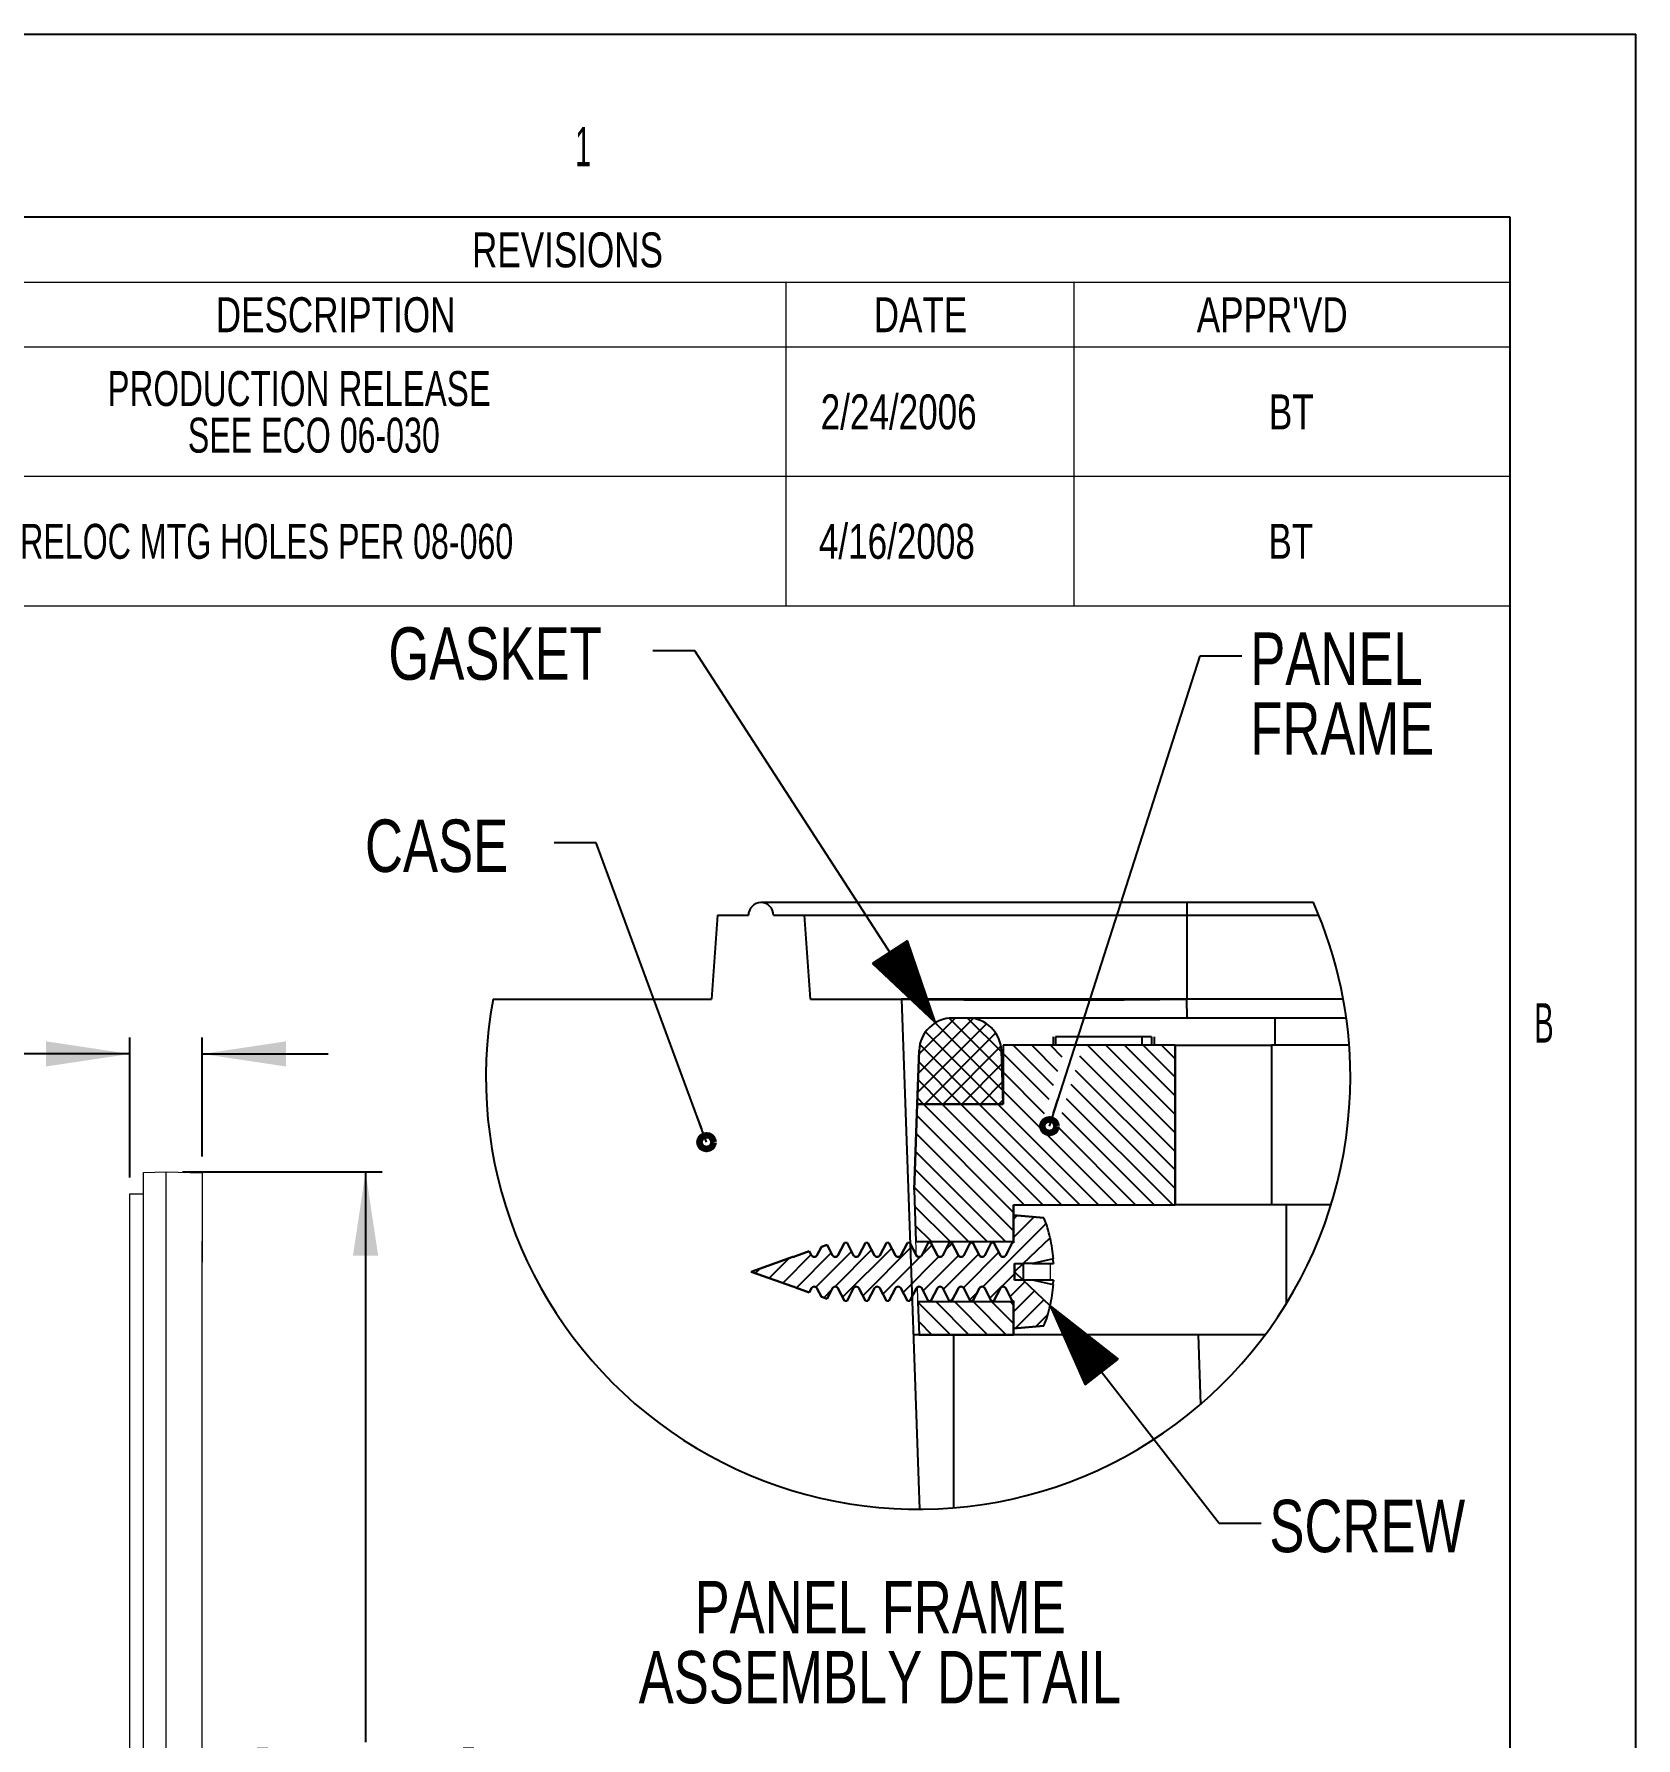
# Model space of a CAD drawing. Header units: inches. Extents: x 0 to 11, y 0 to 8.5.
# Drawn here: x 7.182 to 11, y 4.438 to 8.5 of the extents above; entities that cross this region are included whole.
import ezdxf

# ---------------------------------------------------------------- set-up
doc = ezdxf.new("R2010")
doc.units = ezdxf.units.IN
doc.header["$MEASUREMENT"] = 0
doc.layers.add('SLD-0', color=7, linetype='Continuous')
doc.styles.add('SLDTEXTSTYLE2', font='TXT', dxfattribs={"width": 0.75})
doc.styles.add('SLDTEXTSTYLE6', font='TXT', dxfattribs={"width": 0.552632})
doc.styles.add('SLDTEXTSTYLE7', font='TXT', dxfattribs={"width": 0.705882})
doc.styles.add('SLDTEXTSTYLE8', font='TXT', dxfattribs={"width": 0.6875})
doc.dimstyles.new('SLDDIMSTYLE0', dxfattribs={"dimtxt": 0.125, "dimasz": 0.2, "dimexe": 0, "dimexo": 0.0625, "dimgap": 0.03125, "dimtad": 0, "dimtih": 1, "dimtoh": 1, "dimlfac": 4, "dimzin": 12, "dimdsep": 46, "dimtxsty": 'SLDTEXTSTYLE2', "dimsah": 1, "dimcen": 0.09, "dimadec": 0, "dimazin": 0, "dimtfac": 1, "dimtofl": 0, "dimtmove": 0, "dimatfit": 3, "dimfxl": 1, "dimtolj": 1, "dimtzin": 12, "dimarcsym": 0})

# ---------------------------------------------------------------- blocks, each defined once
blk = doc.blocks.new('SW_TABLEANNOTATION_0')
at = {"color": 0, "linetype": 'Continuous', "lineweight": 0}
for p, q in [((4.4165, 0), (0, 0)), ((4.4165, -0.9264), (4.4165, 0)), ((0, -0.1546), (4.4165, -0.1546)), ((2.691, -0.1546), (2.691, -0.3091)), ((3.3774, -0.1546), (3.3774, -0.3091)), ((0, -0.3091), (4.4165, -0.3091)), ((2.691, -0.3091), (2.691, -0.9264)), ((3.3774, -0.3091), (3.3774, -0.9264)), ((0, -0.6177), (4.4165, -0.6177)), ((0, -0.9264), (4.4165, -0.9264))]:
    blk.add_line(p, q, dxfattribs=at)
at = {"color": 0, "linetype": 'Continuous', "lineweight": 0, "attachment_point": 1}
for s, insert, char_height, style in [('REVISIONS', (1.9433, -0.0363), 0.08333, 'SLDTEXTSTYLE2'), ('DESCRIPTION', (1.3326, -0.1909), 0.083333, 'SLDTEXTSTYLE2'), ('DATE', (2.9006, -0.1909), 0.08333, 'SLDTEXTSTYLE2'), ("APPR'VD", (3.6706, -0.1909), 0.08333, 'SLDTEXTSTYLE2'), ('PRODUCTION RELEASE ', (1.0746, -0.3669), 0.083333, 'SLDTEXTSTYLE7'), ('2/24/2006', (2.7743, -0.4225), 0.08333, 'SLDTEXTSTYLE2'), ('BT', (3.8426, -0.4225), 0.08333, 'SLDTEXTSTYLE2'), ('SEE ECO 06-030', (1.2661, -0.478), 0.083333, 'SLDTEXTSTYLE8'), ('RELOC MTG HOLES PER 08-060', (0.8664, -0.7311), 0.083333, 'SLDTEXTSTYLE8'), ('4/16/2008', (2.77, -0.7311), 0.08333, 'SLDTEXTSTYLE2'), ('BT', (3.8414, -0.7311), 0.08333, 'SLDTEXTSTYLE2')]:
    blk.add_mtext(s, dxfattribs=dict(at, insert=insert, char_height=char_height, style=style))
blk = doc.blocks.new('*D18')
at = {"layer": 'SLD-0'}
for p, q in [((6.391, 6.2522), (6.391, 6.0836)), ((6.391, 6.2522), (6.4163, 6.2522)), ((6.8153, 6.2522), (6.79, 6.2522)), ((6.8153, 6.2522), (6.8153, 6.0836)), ((7.4106, 5.7742), (7.4106, 6.1081)), ((7.5831, 5.8242), (7.5831, 6.1081)), ((6.391, 6.0836), (6.4163, 6.0836)), ((6.8153, 6.0836), (6.79, 6.0836)), ((7.4106, 6.0687), (6.9538, 6.0687)), ((7.5831, 6.0687), (7.8831, 6.0687))]:
    blk.add_line(p, q, dxfattribs=at)
for points in [[(7.4106, 6.0687), (7.2106, 6.0987), (7.2106, 6.0387)], [(7.5831, 6.0687), (7.7831, 6.0387), (7.7831, 6.0987)]]:
    blk.add_solid(points, dxfattribs=at)
at = {"layer": 'SLD-0', "char_height": 0.125, "attachment_point": 1, "style": 'SLDTEXTSTYLE2'}
for s, insert in [('17.5', (6.4416, 6.2284)), ('.69', (6.4879, 6.03))]:
    blk.add_mtext(s, dxfattribs=dict(at, insert=insert))
blk = doc.blocks.new('*D19')
at = {"layer": 'SLD-0'}
for p, q in [((7.5362, 5.7879), (8.0118, 5.7879)), ((7.9724, 5.7879), (7.9724, 4.428)), ((7.7141, 4.4131), (7.7141, 4.2445)), ((7.7141, 4.4131), (7.7394, 4.4131)), ((8.2306, 4.4131), (8.2053, 4.4131)), ((8.2306, 4.4131), (8.2306, 4.2445)), ((7.7141, 4.2445), (7.7394, 4.2445)), ((8.2306, 4.2445), (8.2053, 4.2445)), ((7.9724, 2.6004), (7.9724, 4.0312)), ((7.5362, 2.6004), (8.0118, 2.6004))]:
    blk.add_line(p, q, dxfattribs=at)
for points in [[(7.9724, 5.7879), (7.9424, 5.5879), (8.0024, 5.5879)], [(7.9724, 2.6004), (8.0024, 2.8004), (7.9424, 2.8004)]]:
    blk.add_solid(points, dxfattribs=at)
at = {"layer": 'SLD-0', "char_height": 0.125, "attachment_point": 1, "style": 'SLDTEXTSTYLE2'}
for s, insert in [('323.9', (7.7647, 4.3892)), ('12.75', (7.7647, 4.1908))]:
    blk.add_mtext(s, dxfattribs=dict(at, insert=insert))

msp = doc.modelspace()

# ---------------------------------------------------------------- linework, layer by layer
at = {"color": 7, "linetype": 'Continuous', "lineweight": 15}
for p, q in [((7.4431, 5.786), (7.4969, 5.7879)), ((7.4431, 5.6236), (7.4431, 5.786)), ((7.4969, 5.6255), (7.4969, 5.7879)), ((7.4969, 5.7879), (7.5831, 5.7849)), ((7.5831, 5.7849), (7.5831, 5.6225)), ((7.4106, 5.7349), (7.4431, 5.7349)), ((7.4106, 5.5724), (7.4106, 5.7349)), ((7.5831, 5.7349), (7.5831, 5.5724)), ((7.4431, 2.7647), (7.4431, 5.6236)), ((7.4969, 2.7628), (7.4969, 5.6255)), ((7.5831, 2.7658), (7.5831, 5.6225)), ((7.4106, 2.8159), (7.4106, 5.5724)), ((7.5831, 2.8159), (7.5831, 5.5724))]:
    msp.add_line(p, q, dxfattribs=at)
at = {"layer": 'SLD-0', "color": 179, "linetype": 'Continuous'}
for p, q in [((0, 8.5), (11, 8.5)), ((11, 0), (11, 8.5)), ((10.7, 8.0635), (0.287, 8.0635)), ((10.7, 0.404), (10.7, 8.0635)), ((9.9294, 6.4293), (8.9148, 6.4293)), ((10.2317, 6.4293), (9.9294, 6.4293)), ((9.9294, 6.4293), (9.9294, 6.3993)), ((8.8108, 6.3993), (8.7968, 6.1993)), ((8.8108, 6.3993), (8.8848, 6.3993)), ((8.9448, 6.3993), (9.0188, 6.3993)), ((9.0328, 6.1993), (9.0188, 6.3993)), ((9.0188, 6.3993), (9.9294, 6.3993)), ((9.9294, 6.3993), (9.9294, 6.1993)), ((9.9294, 6.3993), (10.2444, 6.3993)), ((8.2762, 6.1993), (8.7968, 6.1993)), ((9.0328, 6.1993), (9.2498, 6.1993)), ((9.2498, 6.1993), (9.2923, 4.9831)), ((9.9294, 6.1993), (9.2498, 6.1993)), ((10.3026, 6.1993), (9.9294, 6.1993)), ((9.9309, 6.1543), (9.9294, 6.1993)), ((9.4523, 6.1408), (9.2881, 5.9767)), ((9.4205, 6.1533), (9.2897, 6.0224)), ((9.3774, 6.1543), (9.2913, 6.0682)), ((9.3301, 6.1427), (9.491, 5.9817)), ((9.3631, 6.1539), (9.4894, 6.0275)), ((9.4077, 6.1543), (9.3716, 6.1543)), ((9.4077, 6.1543), (9.3716, 6.1543)), ((9.4068, 6.1543), (9.4878, 6.0733)), ((10.1397, 6.1543), (9.4077, 6.1543)), ((10.3098, 6.1543), (10.1397, 6.1543)), ((10.1397, 6.1543), (10.1397, 6.0893)), ((9.4743, 6.1187), (9.305, 5.9493)), ((9.307, 6.1215), (9.4792, 5.9493)), ((9.6108, 6.1093), (9.6108, 6.0893)), ((9.6167, 6.1093), (9.6167, 6.0893)), ((9.8224, 6.1093), (9.6167, 6.1093)), ((9.8224, 6.1093), (9.8224, 6.0893)), ((9.8459, 6.1093), (9.8224, 6.1093)), ((9.8459, 6.1093), (9.8459, 6.0893)), ((9.8518, 6.1093), (9.8518, 6.0893)), ((9.2916, 6.0771), (9.2872, 5.9493)), ((9.2872, 5.9493), (9.2916, 6.0771)), ((9.2933, 6.091), (9.435, 5.9493)), ((9.4868, 6.0869), (9.3492, 5.9493)), ((9.4922, 5.9493), (9.4877, 6.0771)), ((9.4877, 6.0771), (9.4922, 5.9493)), ((9.4917, 6.0771), (9.4877, 6.0771)), ((9.9017, 6.0893), (9.4917, 6.0893)), ((9.4917, 6.0893), (9.4917, 5.9493)), ((9.4917, 6.0893), (9.4917, 5.9493)), ((9.9017, 6.0893), (9.4917, 6.0893)), ((9.6013, 5.9598), (9.4917, 6.0694)), ((9.6118, 5.9935), (9.516, 6.0893)), ((9.6224, 6.0271), (9.5602, 6.0893)), ((9.6329, 6.0608), (9.6044, 6.0893)), ((9.9017, 5.8362), (9.6748, 6.0631)), ((9.9017, 5.8804), (9.6928, 6.0893)), ((9.9017, 5.9246), (9.737, 6.0893)), ((9.9017, 5.9688), (9.7812, 6.0893)), ((9.9017, 6.013), (9.8254, 6.0893)), ((9.9017, 6.0572), (9.8696, 6.0893)), ((9.9017, 5.7093), (9.9017, 6.0893)), ((9.9017, 6.0893), (9.9017, 5.7093)), ((9.9017, 6.0893), (10.1317, 6.0893)), ((10.1317, 6.0893), (10.1317, 5.7093)), ((10.3167, 6.0893), (10.1317, 6.0893)), ((9.2907, 6.0495), (9.3908, 5.9493)), ((9.4888, 6.0448), (9.3934, 5.9493)), ((9.5908, 5.9261), (9.4917, 6.0252)), ((9.9017, 5.792), (9.6643, 6.0294)), ((9.2892, 6.0068), (9.3466, 5.9493)), ((9.4903, 6.0021), (9.4376, 5.9493)), ((9.7634, 5.7093), (9.4917, 5.981)), ((9.9017, 5.7478), (9.6538, 5.9957)), ((9.2868, 5.9493), (9.2797, 5.7443)), ((9.2797, 5.7443), (9.2868, 5.9493)), ((9.4917, 5.9493), (9.2868, 5.9493)), ((9.4917, 5.9493), (9.2868, 5.9493)), ((9.2872, 5.9493), (9.4922, 5.9493)), ((9.2877, 5.9641), (9.3024, 5.9493)), ((9.5424, 5.7093), (9.3024, 5.9493)), ((9.5866, 5.7093), (9.3466, 5.9493)), ((9.6308, 5.7093), (9.3908, 5.9493)), ((9.675, 5.7093), (9.435, 5.9493)), ((9.7192, 5.7093), (9.4792, 5.9493)), ((9.4917, 5.9593), (9.4817, 5.9493)), ((9.896, 5.7093), (9.6433, 5.962)), ((9.5167, 5.6909), (9.2859, 5.9217)), ((9.8076, 5.7093), (9.6222, 5.8947)), ((9.8518, 5.7093), (9.6328, 5.9284)), ((9.5167, 5.6467), (9.2844, 5.879)), ((9.4979, 5.6213), (9.2829, 5.8363)), ((9.4537, 5.6213), (9.2814, 5.7936)), ((9.2797, 5.7443), (9.284, 5.6213)), ((9.2797, 5.7443), (9.284, 5.6213)), ((9.4095, 5.6213), (9.2799, 5.7509)), ((9.3653, 5.6213), (9.281, 5.7056)), ((9.5167, 5.6213), (9.5167, 5.7093)), ((9.5167, 5.7093), (9.9017, 5.7093)), ((9.5167, 5.7093), (9.9017, 5.7093)), ((9.5167, 5.7093), (9.5167, 5.6213)), ((10.1317, 5.7093), (9.9017, 5.7093)), ((10.2737, 5.7093), (10.1317, 5.7093)), ((10.1667, 5.7093), (10.1667, 5.4733)), ((9.3211, 5.6213), (9.2826, 5.6598)), ((9.5944, 5.6642), (9.4437, 5.5135)), ((9.5893, 5.678), (9.5167, 5.6843)), ((9.5167, 5.6843), (9.5167, 5.6183)), ((9.5167, 5.6843), (9.5167, 5.6183)), ((9.5167, 5.6843), (9.5893, 5.678)), ((9.5253, 5.6836), (9.5167, 5.6749)), ((9.566, 5.68), (9.5167, 5.6307)), ((9.0587, 5.609), (9.048, 5.5884)), ((9.048, 5.5884), (9.0587, 5.609)), ((9.0722, 5.6138), (9.0587, 5.609)), ((9.0587, 5.609), (9.0722, 5.6138)), ((9.0855, 5.5884), (9.0722, 5.6138)), ((9.0722, 5.6138), (9.0855, 5.5884)), ((9.1136, 5.6183), (9.098, 5.5884)), ((9.098, 5.5884), (9.1136, 5.6183)), ((9.2265, 5.6056), (9.1093, 5.4885)), ((9.1198, 5.6183), (9.1136, 5.6183)), ((9.1198, 5.6183), (9.1136, 5.6183)), ((9.1355, 5.5884), (9.1198, 5.6183)), ((9.1198, 5.6183), (9.1355, 5.5884)), ((9.1636, 5.6183), (9.148, 5.5884)), ((9.148, 5.5884), (9.1636, 5.6183)), ((9.2745, 5.6094), (9.1573, 5.4923)), ((9.1698, 5.6183), (9.1636, 5.6183)), ((9.1698, 5.6183), (9.1636, 5.6183)), ((9.1855, 5.5884), (9.1698, 5.6183)), ((9.1698, 5.6183), (9.1855, 5.5884)), ((9.2136, 5.6183), (9.198, 5.5884)), ((9.198, 5.5884), (9.2136, 5.6183)), ((9.2198, 5.6183), (9.2136, 5.6183)), ((9.2198, 5.6183), (9.2136, 5.6183)), ((9.2355, 5.5884), (9.2198, 5.6183)), ((9.2198, 5.6183), (9.2355, 5.5884)), ((9.2636, 5.6183), (9.248, 5.5884)), ((9.248, 5.5884), (9.2636, 5.6183)), ((9.2698, 5.6183), (9.2636, 5.6183)), ((9.2698, 5.6183), (9.2636, 5.6183)), ((9.2855, 5.5884), (9.2698, 5.6183)), ((9.2698, 5.6183), (9.2855, 5.5884)), ((9.284, 5.6213), (9.5167, 5.6213)), ((9.284, 5.6213), (9.5167, 5.6213)), ((9.3136, 5.6183), (9.298, 5.5884)), ((9.298, 5.5884), (9.3136, 5.6183)), ((9.3225, 5.6133), (9.2983, 5.5891)), ((9.3198, 5.6183), (9.3136, 5.6183)), ((9.3198, 5.6183), (9.3136, 5.6183)), ((9.3355, 5.5884), (9.3198, 5.6183)), ((9.3198, 5.6183), (9.3355, 5.5884)), ((9.3636, 5.6183), (9.348, 5.5884)), ((9.348, 5.5884), (9.3636, 5.6183)), ((9.3705, 5.6171), (9.3547, 5.6013)), ((9.3698, 5.6183), (9.3636, 5.6183)), ((9.3698, 5.6183), (9.3636, 5.6183)), ((9.3855, 5.5884), (9.3698, 5.6183)), ((9.3698, 5.6183), (9.3855, 5.5884)), ((9.4136, 5.6183), (9.398, 5.5884)), ((9.398, 5.5884), (9.4136, 5.6183)), ((9.4159, 5.6183), (9.411, 5.6134)), ((9.4198, 5.6183), (9.4136, 5.6183)), ((9.4198, 5.6183), (9.4136, 5.6183)), ((9.4355, 5.5884), (9.4198, 5.6183)), ((9.4198, 5.6183), (9.4355, 5.5884)), ((9.4636, 5.6183), (9.448, 5.5884)), ((9.448, 5.5884), (9.4636, 5.6183)), ((9.4698, 5.6183), (9.4636, 5.6183)), ((9.4698, 5.6183), (9.4636, 5.6183)), ((9.4855, 5.5884), (9.4698, 5.6183)), ((9.4698, 5.6183), (9.4855, 5.5884)), ((9.5136, 5.6183), (9.498, 5.5884)), ((9.498, 5.5884), (9.5136, 5.6183)), ((9.5167, 5.6183), (9.5136, 5.6183)), ((9.5167, 5.6183), (9.5136, 5.6183)), ((9.5397, 5.5693), (9.6042, 5.6303)), ((9.5397, 5.5693), (9.6042, 5.6303)), ((8.9907, 5.5847), (8.8917, 5.5493)), ((8.8917, 5.5493), (8.9907, 5.5847)), ((8.9811, 5.5813), (8.934, 5.5342)), ((9.0344, 5.5904), (8.9666, 5.5225)), ((8.9917, 5.5846), (8.9907, 5.5847)), ((9.03, 5.5988), (8.9969, 5.5869)), ((8.9969, 5.5869), (9.03, 5.5988)), ((9.0824, 5.5942), (8.9991, 5.5109)), ((9.0355, 5.5884), (9.03, 5.5988)), ((9.03, 5.5988), (9.0355, 5.5884)), ((9.1304, 5.598), (9.0454, 5.5129)), ((9.1784, 5.6018), (9.0913, 5.5146)), ((9.2943, 5.5851), (9.2053, 5.4961)), ((9.3388, 5.5854), (9.2533, 5.4999)), ((9.3857, 5.5881), (9.3013, 5.5037)), ((9.4337, 5.5919), (9.3494, 5.5076)), ((9.4817, 5.5957), (9.3971, 5.5111)), ((9.5186, 5.5693), (9.5397, 5.5693)), ((9.5186, 5.5493), (9.5186, 5.5693)), ((9.5186, 5.5693), (9.5186, 5.5493)), ((9.5186, 5.5693), (9.5397, 5.5693)), ((9.5397, 5.5693), (9.5186, 5.5493)), ((9.5622, 5.5693), (9.5397, 5.5693)), ((9.5397, 5.5693), (9.5397, 5.5293)), ((9.6118, 5.58), (9.5622, 5.5693)), ((9.5622, 5.5693), (9.6118, 5.5693)), ((9.6097, 5.5795), (9.6118, 5.5693)), ((8.8917, 5.5493), (8.9907, 5.5139)), ((8.9907, 5.5139), (8.8917, 5.5493)), ((8.9123, 5.5567), (8.9015, 5.5458)), ((9.5186, 5.5442), (9.4605, 5.4862)), ((9.5439, 5.5253), (9.5085, 5.49)), ((9.5186, 5.5293), (9.5186, 5.5493)), ((9.5186, 5.5493), (9.5397, 5.5293)), ((9.5186, 5.5493), (9.5186, 5.5293)), ((9.5397, 5.5293), (9.5186, 5.5293)), ((9.5397, 5.5293), (9.5186, 5.5293)), ((9.6042, 5.4683), (9.5397, 5.5293)), ((9.6042, 5.4683), (9.5397, 5.5293)), ((9.5622, 5.5293), (9.5397, 5.5293)), ((9.6118, 5.5293), (9.5622, 5.5293)), ((9.6118, 5.5186), (9.5622, 5.5293)), ((9.6118, 5.5293), (9.6097, 5.5191)), ((8.9907, 5.5139), (8.9917, 5.514)), ((8.9969, 5.5117), (9.03, 5.4999)), ((9.03, 5.4999), (8.9969, 5.5117)), ((9.03, 5.4999), (9.0355, 5.5102)), ((9.0355, 5.5102), (9.03, 5.4999)), ((9.048, 5.5102), (9.0587, 5.4896)), ((9.0587, 5.4896), (9.048, 5.5102)), ((9.0587, 5.4896), (9.0722, 5.4848)), ((9.0722, 5.4848), (9.0587, 5.4896)), ((9.0839, 5.5073), (9.0643, 5.4876)), ((9.0722, 5.4848), (9.0855, 5.5102)), ((9.0855, 5.5102), (9.0722, 5.4848)), ((9.098, 5.5102), (9.1136, 5.4803)), ((9.1136, 5.4803), (9.098, 5.5102)), ((9.1198, 5.4803), (9.1355, 5.5102)), ((9.1355, 5.5102), (9.1198, 5.4803)), ((9.148, 5.5102), (9.1636, 5.4803)), ((9.1636, 5.4803), (9.148, 5.5102)), ((9.1698, 5.4803), (9.1855, 5.5102)), ((9.1855, 5.5102), (9.1698, 5.4803)), ((9.198, 5.5102), (9.2136, 5.4803)), ((9.2136, 5.4803), (9.198, 5.5102)), ((9.2198, 5.4803), (9.2355, 5.5102)), ((9.2355, 5.5102), (9.2198, 5.4803)), ((9.248, 5.5102), (9.2636, 5.4803)), ((9.2636, 5.4803), (9.248, 5.5102)), ((9.2698, 5.4803), (9.2855, 5.5102)), ((9.2855, 5.5102), (9.2698, 5.4803)), ((9.298, 5.5102), (9.3136, 5.4803)), ((9.3136, 5.4803), (9.298, 5.5102)), ((9.3198, 5.4803), (9.3355, 5.5102)), ((9.3355, 5.5102), (9.3198, 5.4803)), ((9.348, 5.5102), (9.3636, 5.4803)), ((9.3636, 5.4803), (9.348, 5.5102)), ((9.3737, 5.4877), (9.3663, 5.4803)), ((9.3698, 5.4803), (9.3855, 5.5102)), ((9.3855, 5.5102), (9.3698, 5.4803)), ((9.398, 5.5102), (9.4136, 5.4803)), ((9.4136, 5.4803), (9.398, 5.5102)), ((9.4301, 5.4999), (9.4125, 5.4823)), ((9.4198, 5.4803), (9.4355, 5.5102)), ((9.4355, 5.5102), (9.4198, 5.4803)), ((9.448, 5.5102), (9.4636, 5.4803)), ((9.4636, 5.4803), (9.448, 5.5102)), ((9.4698, 5.4803), (9.4855, 5.5102)), ((9.4855, 5.5102), (9.4698, 5.4803)), ((9.498, 5.5102), (9.5136, 5.4803)), ((9.5136, 5.4803), (9.498, 5.5102)), ((9.5666, 5.5039), (9.5167, 5.4539)), ((9.1136, 5.4803), (9.1198, 5.4803)), ((9.1136, 5.4803), (9.1198, 5.4803)), ((9.1636, 5.4803), (9.1698, 5.4803)), ((9.1636, 5.4803), (9.1698, 5.4803)), ((9.2136, 5.4803), (9.2198, 5.4803)), ((9.2136, 5.4803), (9.2198, 5.4803)), ((9.2636, 5.4803), (9.2698, 5.4803)), ((9.2636, 5.4803), (9.2698, 5.4803)), ((9.5167, 5.4773), (9.289, 5.4773)), ((9.289, 5.4773), (9.2917, 5.3993)), ((9.289, 5.4773), (9.2917, 5.3993)), ((9.5167, 5.4773), (9.289, 5.4773)), ((9.289, 5.4766), (9.3663, 5.3993)), ((9.3136, 5.4803), (9.3198, 5.4803)), ((9.3136, 5.4803), (9.3198, 5.4803)), ((9.3325, 5.4773), (9.4105, 5.3993)), ((9.3636, 5.4803), (9.3698, 5.4803)), ((9.3636, 5.4803), (9.3698, 5.4803)), ((9.3767, 5.4773), (9.4547, 5.3993)), ((9.4136, 5.4803), (9.4198, 5.4803)), ((9.4136, 5.4803), (9.4198, 5.4803)), ((9.4209, 5.4773), (9.4989, 5.3993)), ((9.4636, 5.4803), (9.4698, 5.4803)), ((9.4636, 5.4803), (9.4698, 5.4803)), ((9.4651, 5.4773), (9.5167, 5.4257)), ((9.5093, 5.4773), (9.5167, 5.4699)), ((9.5136, 5.4803), (9.5167, 5.4803)), ((9.5136, 5.4803), (9.5167, 5.4803)), ((9.5167, 5.4803), (9.5167, 5.4143)), ((9.5167, 5.4803), (9.5167, 5.4143)), ((9.5167, 5.3993), (9.5167, 5.4773)), ((9.5167, 5.4773), (9.5167, 5.3993)), ((9.5893, 5.4824), (9.5217, 5.4147)), ((9.5986, 5.4475), (9.5701, 5.419)), ((9.2906, 5.4308), (9.3221, 5.3993)), ((9.5167, 5.4143), (9.5893, 5.4207)), ((9.5893, 5.4207), (9.5167, 5.4143)), ((9.2917, 5.3993), (9.2777, 5.3993)), ((9.2917, 5.3993), (9.5167, 5.3993)), ((9.5167, 5.3993), (9.2917, 5.3993)), ((9.3748, 4.9866), (9.3748, 5.3993)), ((10.1166, 5.3993), (9.5167, 5.3993)), ((9.9631, 5.2339), (9.9573, 5.3993))]:
    msp.add_line(p, q, dxfattribs=at)
at = {"layer": 'SLD-0', "color": 179}
for p, q in [((8.7571, 7.03), (8.6571, 7.03)), ((9.3308, 6.1431), (8.7571, 7.03)), ((9.6022, 5.8965), (9.9611, 7.0178)), ((9.9611, 7.0178), (10.0611, 7.0178)), ((8.5218, 6.5716), (8.4218, 6.5716)), ((8.785, 5.8585), (8.5218, 6.5716)), ((9.2641, 6.3382), (9.1802, 6.2839)), ((9.3264, 6.1498), (9.2624, 6.3371)), ((9.3286, 6.1465), (9.2633, 6.3377)), ((9.3308, 6.1431), (9.2641, 6.3382)), ((9.2808, 6.2204), (9.1995, 6.2964)), ((9.2786, 6.2237), (9.2003, 6.2969)), ((9.2765, 6.2271), (9.2011, 6.2975)), ((9.2743, 6.2304), (9.202, 6.298)), ((9.2721, 6.2338), (9.2028, 6.2986)), ((9.2699, 6.2372), (9.2037, 6.2991)), ((9.2678, 6.2405), (9.2045, 6.2996)), ((9.2656, 6.2439), (9.2053, 6.3002)), ((9.2634, 6.2472), (9.2062, 6.3007)), ((9.2612, 6.2506), (9.207, 6.3013)), ((9.2591, 6.254), (9.2079, 6.3018)), ((9.2569, 6.2573), (9.2087, 6.3024)), ((9.2547, 6.2607), (9.2095, 6.3029)), ((9.2526, 6.264), (9.2104, 6.3034)), ((9.2504, 6.2674), (9.2112, 6.304)), ((9.2482, 6.2707), (9.2121, 6.3045)), ((9.246, 6.2741), (9.2129, 6.3051)), ((9.2439, 6.2775), (9.2137, 6.3056)), ((9.2417, 6.2808), (9.2146, 6.3062)), ((9.2395, 6.2842), (9.2154, 6.3067)), ((9.2373, 6.2875), (9.2163, 6.3072)), ((9.2352, 6.2909), (9.2171, 6.3078)), ((9.233, 6.2943), (9.2179, 6.3083)), ((9.2308, 6.2976), (9.2188, 6.3089)), ((9.2287, 6.301), (9.2196, 6.3094)), ((9.2265, 6.3043), (9.2205, 6.31)), ((9.2243, 6.3077), (9.2213, 6.3105)), ((9.2243, 6.3077), (9.223, 6.3116)), ((9.2265, 6.3043), (9.2238, 6.3121)), ((9.2287, 6.301), (9.2247, 6.3127)), ((9.2308, 6.2976), (9.2255, 6.3132)), ((9.233, 6.2943), (9.2263, 6.3138)), ((9.2352, 6.2909), (9.2272, 6.3143)), ((9.2373, 6.2875), (9.228, 6.3148)), ((9.2395, 6.2842), (9.2289, 6.3154)), ((9.2417, 6.2808), (9.2297, 6.3159)), ((9.2439, 6.2775), (9.2305, 6.3165)), ((9.246, 6.2741), (9.2314, 6.317)), ((9.2482, 6.2707), (9.2322, 6.3176)), ((9.2504, 6.2674), (9.233, 6.3181)), ((9.2526, 6.264), (9.2339, 6.3186)), ((9.2547, 6.2607), (9.2347, 6.3192)), ((9.2569, 6.2573), (9.2356, 6.3197)), ((9.2591, 6.254), (9.2364, 6.3203)), ((9.2612, 6.2506), (9.2372, 6.3208)), ((9.2634, 6.2472), (9.2381, 6.3214)), ((9.2656, 6.2439), (9.2389, 6.3219)), ((9.2678, 6.2405), (9.2398, 6.3225)), ((9.2699, 6.2372), (9.2406, 6.323)), ((9.2721, 6.2338), (9.2414, 6.3235)), ((9.2743, 6.2304), (9.2423, 6.3241)), ((9.2765, 6.2271), (9.2431, 6.3246)), ((9.2786, 6.2237), (9.244, 6.3252)), ((9.2808, 6.2204), (9.2448, 6.3257)), ((9.283, 6.217), (9.2456, 6.3263)), ((9.2851, 6.2136), (9.2465, 6.3268)), ((9.2873, 6.2103), (9.2473, 6.3273)), ((9.2895, 6.2069), (9.2482, 6.3279)), ((9.2917, 6.2036), (9.249, 6.3284)), ((9.2938, 6.2002), (9.2498, 6.329)), ((9.296, 6.1969), (9.2507, 6.3295)), ((9.2982, 6.1935), (9.2515, 6.3301)), ((9.3004, 6.1901), (9.2524, 6.3306)), ((9.3025, 6.1868), (9.2532, 6.3311)), ((9.3047, 6.1834), (9.254, 6.3317)), ((9.3069, 6.1801), (9.2549, 6.3322)), ((9.309, 6.1767), (9.2557, 6.3328)), ((9.3112, 6.1733), (9.2566, 6.3333)), ((9.3134, 6.17), (9.2574, 6.3339)), ((9.3156, 6.1666), (9.2582, 6.3344)), ((9.3177, 6.1633), (9.2591, 6.3349)), ((9.3199, 6.1599), (9.2599, 6.3355)), ((9.3221, 6.1566), (9.2608, 6.336)), ((9.3243, 6.1532), (9.2616, 6.3366)), ((9.3308, 6.1431), (9.1802, 6.2839)), ((9.3286, 6.1465), (9.181, 6.2844)), ((9.3264, 6.1498), (9.1818, 6.285)), ((9.3243, 6.1532), (9.1827, 6.2855)), ((9.3221, 6.1566), (9.1835, 6.2861)), ((9.3199, 6.1599), (9.1844, 6.2866)), ((9.3177, 6.1633), (9.1852, 6.2871)), ((9.3156, 6.1666), (9.186, 6.2877)), ((9.3134, 6.17), (9.1869, 6.2882)), ((9.3112, 6.1733), (9.1877, 6.2888)), ((9.309, 6.1767), (9.1885, 6.2893)), ((9.3069, 6.1801), (9.1894, 6.2899)), ((9.3047, 6.1834), (9.1902, 6.2904)), ((9.3025, 6.1868), (9.1911, 6.2909)), ((9.3004, 6.1901), (9.1919, 6.2915)), ((9.2982, 6.1935), (9.1927, 6.292)), ((9.296, 6.1969), (9.1936, 6.2926)), ((9.2938, 6.2002), (9.1944, 6.2931)), ((9.2917, 6.2036), (9.1953, 6.2937)), ((9.2895, 6.2069), (9.1961, 6.2942)), ((9.2873, 6.2103), (9.1969, 6.2948)), ((9.2851, 6.2136), (9.1978, 6.2953)), ((9.283, 6.217), (9.1986, 6.2958)), ((9.6042, 5.4683), (10.0067, 4.9502)), ((9.6042, 5.4683), (9.6874, 5.2797)), ((9.6042, 5.4683), (9.7664, 5.341)), ((9.6067, 5.4652), (9.6882, 5.2803)), ((9.6067, 5.4652), (9.7656, 5.3404)), ((9.6091, 5.462), (9.689, 5.2809)), ((9.6091, 5.462), (9.7648, 5.3398)), ((9.6116, 5.4588), (9.6898, 5.2815)), ((9.6116, 5.4588), (9.764, 5.3392)), ((9.6141, 5.4557), (9.6906, 5.2821)), ((9.6141, 5.4557), (9.7633, 5.3386)), ((9.6165, 5.4525), (9.6914, 5.2828)), ((9.6165, 5.4525), (9.7625, 5.338)), ((9.619, 5.4494), (9.6922, 5.2834)), ((9.619, 5.4494), (9.7617, 5.3374)), ((9.6214, 5.4462), (9.693, 5.284)), ((9.6214, 5.4462), (9.7609, 5.3367)), ((9.6239, 5.443), (9.6938, 5.2846)), ((9.6239, 5.443), (9.7601, 5.3361)), ((9.6263, 5.4399), (9.6945, 5.2852)), ((9.6263, 5.4399), (9.7593, 5.3355)), ((9.6288, 5.4367), (9.6953, 5.2858)), ((9.6288, 5.4367), (9.7585, 5.3349)), ((9.6312, 5.4336), (9.6961, 5.2864)), ((9.6312, 5.4336), (9.7577, 5.3343)), ((9.6337, 5.4304), (9.6969, 5.2871)), ((9.6337, 5.4304), (9.7569, 5.3337)), ((9.6361, 5.4272), (9.6977, 5.2877)), ((9.6361, 5.4272), (9.7561, 5.3331)), ((9.6386, 5.4241), (9.6985, 5.2883)), ((9.6386, 5.4241), (9.7554, 5.3324)), ((9.641, 5.4209), (9.6993, 5.2889)), ((9.641, 5.4209), (9.7546, 5.3318)), ((9.6435, 5.4178), (9.7001, 5.2895)), ((9.6435, 5.4178), (9.7538, 5.3312)), ((9.646, 5.4146), (9.7009, 5.2901)), ((9.646, 5.4146), (9.753, 5.3306)), ((9.6484, 5.4114), (9.7017, 5.2907)), ((9.6484, 5.4114), (9.7522, 5.33)), ((9.6509, 5.4083), (9.7024, 5.2913)), ((9.6509, 5.4083), (9.7514, 5.3294)), ((9.6533, 5.4051), (9.7032, 5.292)), ((9.6533, 5.4051), (9.7506, 5.3288)), ((9.6558, 5.402), (9.704, 5.2926)), ((9.6558, 5.402), (9.7498, 5.3282)), ((9.6582, 5.3988), (9.7048, 5.2932)), ((9.6582, 5.3988), (9.749, 5.3275)), ((9.6607, 5.3957), (9.7056, 5.2938)), ((9.6607, 5.3957), (9.7482, 5.3269)), ((9.6631, 5.3925), (9.7064, 5.2944)), ((9.6631, 5.3925), (9.7475, 5.3263)), ((9.6656, 5.3893), (9.7072, 5.295)), ((9.6656, 5.3893), (9.7467, 5.3257)), ((9.668, 5.3862), (9.708, 5.2956)), ((9.668, 5.3862), (9.7459, 5.3251)), ((9.6705, 5.383), (9.7088, 5.2963)), ((9.6705, 5.383), (9.7451, 5.3245)), ((9.6729, 5.3799), (9.7096, 5.2969)), ((9.6729, 5.3799), (9.7443, 5.3239)), ((9.6754, 5.3767), (9.7103, 5.2975)), ((9.6754, 5.3767), (9.7435, 5.3232)), ((9.6778, 5.3735), (9.7111, 5.2981)), ((9.6778, 5.3735), (9.7427, 5.3226)), ((9.6803, 5.3704), (9.7119, 5.2987)), ((9.6803, 5.3704), (9.7419, 5.322)), ((9.6828, 5.3672), (9.7127, 5.2993)), ((9.6828, 5.3672), (9.7411, 5.3214)), ((9.6852, 5.3641), (9.7135, 5.2999)), ((9.6852, 5.3641), (9.7403, 5.3208)), ((9.6874, 5.2797), (9.7664, 5.341)), ((9.6877, 5.3609), (9.7143, 5.3005)), ((9.6877, 5.3609), (9.7396, 5.3202)), ((9.6901, 5.3577), (9.7151, 5.3012)), ((9.6901, 5.3577), (9.7388, 5.3196)), ((9.6926, 5.3546), (9.7159, 5.3018)), ((9.6926, 5.3546), (9.738, 5.319)), ((9.695, 5.3514), (9.7167, 5.3024)), ((9.695, 5.3514), (9.7372, 5.3183)), ((9.6975, 5.3483), (9.7174, 5.303)), ((9.6975, 5.3483), (9.7364, 5.3177)), ((9.6999, 5.3451), (9.7182, 5.3036)), ((9.6999, 5.3451), (9.7356, 5.3171)), ((9.7024, 5.342), (9.719, 5.3042)), ((9.7024, 5.342), (9.7348, 5.3165)), ((9.7048, 5.3388), (9.7198, 5.3048)), ((9.7048, 5.3388), (9.734, 5.3159)), ((9.7073, 5.3356), (9.7206, 5.3055)), ((9.7073, 5.3356), (9.7332, 5.3153)), ((9.7097, 5.3325), (9.7214, 5.3061)), ((9.7097, 5.3325), (9.7325, 5.3147)), ((9.7122, 5.3293), (9.7222, 5.3067)), ((9.7122, 5.3293), (9.7317, 5.314)), ((9.7147, 5.3262), (9.723, 5.3073)), ((9.7147, 5.3262), (9.7309, 5.3134)), ((9.7171, 5.323), (9.7238, 5.3079)), ((9.7171, 5.323), (9.7301, 5.3128)), ((9.7196, 5.3198), (9.7246, 5.3085)), ((9.7196, 5.3198), (9.7293, 5.3122)), ((9.722, 5.3167), (9.7253, 5.3091)), ((9.722, 5.3167), (9.7285, 5.3116)), ((9.7245, 5.3135), (9.7261, 5.3097)), ((9.7245, 5.3135), (9.7277, 5.311)), ((10.0067, 4.9502), (10.1067, 4.9502))]:
    msp.add_line(p, q, dxfattribs=at)
at = {"layer": 'SLD-0', "color": 7, "linetype": 'Continuous'}
for p, q in [((9.6123, 5.9282), (9.6225, 5.96)), ((8.7735, 5.8898), (8.7619, 5.9211))]:
    msp.add_line(p, q, dxfattribs=at)
at = {"layer": 'SLD-0', "color": 179, "linetype": 'Continuous', "lineweight": 0}
for p, q in [((9.284, 5.6202), (9.284, 5.6213)), ((9.2841, 5.617), (9.284, 5.6202)), ((9.2843, 5.6117), (9.2841, 5.617)), ((9.2845, 5.6045), (9.2843, 5.6117)), ((9.2849, 5.5956), (9.2845, 5.6045)), ((9.2852, 5.5853), (9.2849, 5.5956)), ((9.2852, 5.5849), (9.2852, 5.5853)), ((9.6038, 5.5693), (9.6042, 5.5493)), ((9.6042, 5.5493), (9.6038, 5.5293)), ((9.2877, 5.5133), (9.2877, 5.5135)), ((9.2881, 5.503), (9.2877, 5.5133)), ((9.2884, 5.4942), (9.2881, 5.503)), ((9.2886, 5.487), (9.2884, 5.4942)), ((9.2888, 5.4817), (9.2886, 5.487)), ((9.2889, 5.4784), (9.2888, 5.4817)), ((9.289, 5.4773), (9.2889, 5.4784))]:
    msp.add_line(p, q, dxfattribs=at)
at = {"layer": 'SLD-0', "color": 7, "linetype": 'Continuous', "lineweight": 158}
for centre in [(9.6022, 5.8965), (8.785, 5.8585)]:
    msp.add_circle(centre, 0.0167, dxfattribs=at)
at = {"layer": 'SLD-0', "color": 179, "linetype": 'Continuous'}
for centre, radius, start, end in [((8.9148, 6.3993), 0.03, 0, 180), ((9.2894, 6.0132), 1.0301, 0, 23.8246), ((9.2894, 6.0132), 1.0301, 169.5916, 0), ((9.5896, 36.9793), 30.7819, 269.36751, 270.63249), ((9.3716, 6.0743), 0.08, 90, 178), ((9.3716, 6.0743), 0.08, 90.0002, 178), ((9.4077, 6.0743), 0.08, 2, 90.0001), ((9.4077, 6.0743), 0.08, 2, 90.0003), ((9.2627, 5.5493), 0.351, 13.342, 21.5013), ((9.2628, 5.5494), 0.3509, 13.3406, 21.5028), ((9.2628, 5.5493), 0.3504, 5.0228, 13.2894), ((8.9917, 5.5917), 0.00705, 270.0101, 317.8572), ((9.0417, 5.5917), 0.00705, 207.5812, 270.0005), ((9.0417, 5.5917), 0.00705, 270.0005, 332.4197), ((9.0917, 5.5917), 0.00705, 207.5819, 269.9981), ((9.0917, 5.5917), 0.00705, 269.9999, 332.4199), ((9.1417, 5.5917), 0.00705, 207.5806, 270.0003), ((9.1417, 5.5917), 0.00705, 270.0046, 332.4193), ((9.1917, 5.5917), 0.00705, 207.5813, 269.9987), ((9.1917, 5.5917), 0.00705, 270.004, 332.4187), ((9.2417, 5.5917), 0.00705, 207.5705, 270.0066), ((9.2417, 5.5917), 0.00705, 270, 332.42), ((9.2917, 5.5917), 0.00705, 207.5819, 269.9981), ((9.2917, 5.5917), 0.00705, 269.9998, 332.4199), ((9.3417, 5.5917), 0.00705, 207.5804, 270.0002), ((9.3417, 5.5917), 0.00705, 270.0046, 332.4194), ((9.3917, 5.5917), 0.00705, 207.5812, 269.9988), ((9.3917, 5.5917), 0.00705, 270.0053, 332.4197), ((9.4417, 5.5917), 0.00705, 207.5705, 270.0067), ((9.4417, 5.5917), 0.00705, 269.9999, 332.42), ((9.4917, 5.5917), 0.00705, 207.5815, 269.9962), ((9.4917, 5.5917), 0.00705, 269.9998, 332.4189), ((8.9917, 5.507), 0.00705, 42.1483, 89.9874), ((9.0417, 5.507), 0.00705, 89.997, 152.4206), ((9.0417, 5.507), 0.00705, 27.5799, 90.0033), ((9.0917, 5.507), 0.00705, 90.0024, 152.4186), ((9.0917, 5.507), 0.00705, 27.5806, 90.0024), ((9.1417, 5.507), 0.00705, 89.9982, 152.421), ((9.1417, 5.507), 0.00705, 27.579, 89.9982), ((9.1917, 5.507), 0.00705, 89.9984, 152.4198), ((9.1917, 5.507), 0.00705, 27.5811, 89.9984), ((9.2417, 5.507), 0.00705, 89.9911, 152.4312), ((9.2417, 5.507), 0.00705, 27.5799, 90.0035), ((9.2917, 5.507), 0.00705, 90.0027, 152.4186), ((9.2917, 5.507), 0.00705, 27.5805, 90.0027), ((9.3417, 5.507), 0.00705, 89.9982, 152.4211), ((9.3417, 5.507), 0.00705, 27.5789, 89.9982), ((9.3917, 5.507), 0.00705, 89.9993, 152.4207), ((9.3917, 5.507), 0.00705, 27.5797, 89.9993), ((9.4417, 5.507), 0.00705, 89.9909, 152.4312), ((9.4417, 5.507), 0.00705, 27.5798, 90.0036), ((9.4917, 5.507), 0.00705, 90.003, 152.4202), ((9.4917, 5.507), 0.00705, 27.5798, 90.003), ((9.2628, 5.5493), 0.3504, 346.7106, 354.9771), ((9.2627, 5.5493), 0.351, 338.4982, 346.6576), ((9.2628, 5.5493), 0.3509, 338.4966, 346.6592)]:
    msp.add_arc(centre, radius, start, end, dxfattribs=at)
for points, weights in [([(8.9917, 5.5846), (8.9914, 5.5846), (8.991, 5.5846), (8.9907, 5.5847)], [1, 0.95379071708, 0.910784380902, 0.870980991466]), ([(8.9969, 5.5869), (8.9955, 5.5853), (8.9935, 5.5846), (8.9917, 5.5846)], [0.574200182785, 0.653142620985, 0.79507589339, 1]), ([(9.0417, 5.5846), (9.0393, 5.5846), (9.0368, 5.5857), (9.0355, 5.5884)], [1, 0.748479501245, 0.591852844431, 0.530120029558]), ([(9.048, 5.5884), (9.0466, 5.5857), (9.0441, 5.5846), (9.0417, 5.5846)], [0.530120029559, 0.591852844432, 0.748479501246, 1]), ([(9.0917, 5.5846), (9.0893, 5.5846), (9.0868, 5.5857), (9.0855, 5.5884)], [1, 0.748479501245, 0.591852844431, 0.530120029558]), ([(9.098, 5.5884), (9.0966, 5.5857), (9.0941, 5.5846), (9.0917, 5.5846)], [0.530120029559, 0.591852844432, 0.748479501246, 1]), ([(9.1417, 5.5846), (9.1393, 5.5846), (9.1368, 5.5857), (9.1355, 5.5884)], [1, 0.748479501245, 0.591852844431, 0.530120029558]), ([(9.148, 5.5884), (9.1466, 5.5857), (9.1441, 5.5846), (9.1417, 5.5846)], [0.530120029559, 0.591852844432, 0.748479501246, 1]), ([(9.1917, 5.5846), (9.1893, 5.5846), (9.1868, 5.5857), (9.1855, 5.5884)], [1, 0.748479501245, 0.591852844431, 0.530120029558]), ([(9.198, 5.5884), (9.1966, 5.5857), (9.1941, 5.5846), (9.1917, 5.5846)], [0.530120029559, 0.591852844432, 0.748479501246, 1]), ([(9.2417, 5.5846), (9.2393, 5.5846), (9.2368, 5.5857), (9.2355, 5.5884)], [1, 0.748479501245, 0.591852844431, 0.530120029558]), ([(9.248, 5.5884), (9.2466, 5.5857), (9.2441, 5.5846), (9.2417, 5.5846)], [0.530120029559, 0.591852844432, 0.748479501246, 1]), ([(9.2917, 5.5846), (9.2893, 5.5846), (9.2868, 5.5857), (9.2855, 5.5884)], [1, 0.748479501245, 0.591852844431, 0.530120029558]), ([(9.298, 5.5884), (9.2966, 5.5857), (9.2941, 5.5846), (9.2917, 5.5846)], [0.530120029559, 0.591852844432, 0.748479501246, 1]), ([(9.3417, 5.5846), (9.3393, 5.5846), (9.3368, 5.5857), (9.3355, 5.5884)], [1, 0.748479501245, 0.591852844431, 0.530120029558]), ([(9.348, 5.5884), (9.3466, 5.5857), (9.3441, 5.5846), (9.3417, 5.5846)], [0.530120029559, 0.591852844432, 0.748479501246, 1]), ([(9.3917, 5.5846), (9.3893, 5.5846), (9.3868, 5.5857), (9.3855, 5.5884)], [1, 0.748479501245, 0.591852844431, 0.530120029558]), ([(9.398, 5.5884), (9.3966, 5.5857), (9.3941, 5.5846), (9.3917, 5.5846)], [0.530120029559, 0.591852844432, 0.748479501246, 1]), ([(9.4417, 5.5846), (9.4393, 5.5846), (9.4368, 5.5857), (9.4355, 5.5884)], [1, 0.748479501245, 0.591852844431, 0.530120029558]), ([(9.448, 5.5884), (9.4466, 5.5857), (9.4441, 5.5846), (9.4417, 5.5846)], [0.530120029559, 0.591852844432, 0.748479501246, 1]), ([(9.4917, 5.5846), (9.4893, 5.5846), (9.4868, 5.5857), (9.4855, 5.5884)], [1, 0.748479501245, 0.591852844431, 0.530120029558]), ([(9.498, 5.5884), (9.4966, 5.5857), (9.4941, 5.5846), (9.4917, 5.5846)], [0.530120029559, 0.591852844432, 0.748479501246, 1]), ([(8.9907, 5.5139), (8.991, 5.514), (8.9914, 5.514), (8.9917, 5.514)], [0.870980991466, 0.910784380902, 0.95379071708, 1]), ([(8.9917, 5.514), (8.9935, 5.514), (8.9955, 5.5133), (8.9969, 5.5117)], [1, 0.79507589339, 0.653142620985, 0.574200182785]), ([(9.0355, 5.5102), (9.0368, 5.5129), (9.0393, 5.514), (9.0417, 5.514)], [0.530120029558, 0.591852844431, 0.748479501245, 1]), ([(9.0417, 5.514), (9.0441, 5.514), (9.0466, 5.5129), (9.048, 5.5102)], [1, 0.748479501246, 0.591852844432, 0.530120029559]), ([(9.0855, 5.5102), (9.0868, 5.5129), (9.0893, 5.514), (9.0917, 5.514)], [0.530120029558, 0.591852844431, 0.748479501245, 1]), ([(9.0917, 5.514), (9.0941, 5.514), (9.0966, 5.5129), (9.098, 5.5102)], [1, 0.748479501246, 0.591852844432, 0.530120029559]), ([(9.1355, 5.5102), (9.1368, 5.5129), (9.1393, 5.514), (9.1417, 5.514)], [0.530120029558, 0.591852844431, 0.748479501245, 1]), ([(9.1417, 5.514), (9.1441, 5.514), (9.1466, 5.5129), (9.148, 5.5102)], [1, 0.748479501246, 0.591852844432, 0.530120029559]), ([(9.1855, 5.5102), (9.1868, 5.5129), (9.1893, 5.514), (9.1917, 5.514)], [0.530120029558, 0.591852844431, 0.748479501245, 1]), ([(9.1917, 5.514), (9.1941, 5.514), (9.1966, 5.5129), (9.198, 5.5102)], [1, 0.748479501246, 0.591852844432, 0.530120029559]), ([(9.2355, 5.5102), (9.2368, 5.5129), (9.2393, 5.514), (9.2417, 5.514)], [0.530120029558, 0.591852844431, 0.748479501245, 1]), ([(9.2417, 5.514), (9.2441, 5.514), (9.2466, 5.5129), (9.248, 5.5102)], [1, 0.748479501246, 0.591852844432, 0.530120029559]), ([(9.2855, 5.5102), (9.2868, 5.5129), (9.2893, 5.514), (9.2917, 5.514)], [0.530120029558, 0.591852844431, 0.748479501245, 1]), ([(9.2917, 5.514), (9.2941, 5.514), (9.2966, 5.5129), (9.298, 5.5102)], [1, 0.748479501246, 0.591852844432, 0.530120029559]), ([(9.3355, 5.5102), (9.3368, 5.5129), (9.3393, 5.514), (9.3417, 5.514)], [0.530120029558, 0.591852844431, 0.748479501245, 1]), ([(9.3417, 5.514), (9.3441, 5.514), (9.3466, 5.5129), (9.348, 5.5102)], [1, 0.748479501246, 0.591852844432, 0.530120029559]), ([(9.3855, 5.5102), (9.3868, 5.5129), (9.3893, 5.514), (9.3917, 5.514)], [0.530120029558, 0.591852844431, 0.748479501245, 1]), ([(9.3917, 5.514), (9.3941, 5.514), (9.3966, 5.5129), (9.398, 5.5102)], [1, 0.748479501246, 0.591852844432, 0.530120029559]), ([(9.4355, 5.5102), (9.4368, 5.5129), (9.4393, 5.514), (9.4417, 5.514)], [0.530120029558, 0.591852844431, 0.748479501245, 1]), ([(9.4417, 5.514), (9.4441, 5.514), (9.4466, 5.5129), (9.448, 5.5102)], [1, 0.748479501246, 0.591852844432, 0.530120029559]), ([(9.4855, 5.5102), (9.4868, 5.5129), (9.4893, 5.514), (9.4917, 5.514)], [0.530120029558, 0.591852844431, 0.748479501245, 1]), ([(9.4917, 5.514), (9.4941, 5.514), (9.4966, 5.5129), (9.498, 5.5102)], [1, 0.748479501246, 0.591852844432, 0.530120029559])]:
    msp.add_rational_spline(points, weights, degree=3, dxfattribs=at)

# ---------------------------------------------------------------- block references
at = {"color": 7, "linetype": 'Continuous', "lineweight": 0}
msp.add_blockref('SW_TABLEANNOTATION_0', (6.2828, 8.0635), dxfattribs=at)

# ---------------------------------------------------------------- texts
at = {"layer": 'SLD-0', "attachment_point": 1}
for s, insert, char_height, style in [('1', (8.4717, 8.2787), 0.0938, 'SLDTEXTSTYLE6'), ('GASKET', (8.0268, 7.0857), 0.125, 'SLDTEXTSTYLE2'), ('PANEL', (10.0808, 7.0735), 0.125, 'SLDTEXTSTYLE2'), ('FRAME', (10.0808, 6.9069), 0.125, 'SLDTEXTSTYLE2'), ('CASE', (7.971, 6.6275), 0.125, 'SLDTEXTSTYLE2'), ('B', (10.7577, 6.1896), 0.0938, 'SLDTEXTSTYLE6'), ('SCREW', (10.1264, 5.0058), 0.125, 'SLDTEXTSTYLE2'), ('PANEL FRAME', (8.7565, 4.8122), 0.125, 'SLDTEXTSTYLE2'), ('ASSEMBLY DETAIL', (8.6233, 4.6455), 0.125, 'SLDTEXTSTYLE2')]:
    msp.add_mtext(s, dxfattribs=dict(at, insert=insert, char_height=char_height, style=style))

# ---------------------------------------------------------------- dimensions: what is measured, and where the dimension line sits
at = {"layer": 'SLD-0'}
dim = msp.add_linear_dim(base=(7.5831, 6.0687), p1=(7.4106, 5.7349), p2=(7.5831, 5.7849), dimstyle='SLDDIMSTYLE0', dxfattribs=at)
dim.commit()
dim.dimension.update_dxf_attribs({"geometry": '*D18', "text_midpoint": (6.6032, 6.0687), "dimtype": 160})
dim = msp.add_linear_dim(base=(7.9724, 2.6004), p1=(7.4969, 5.7879), p2=(7.4969, 2.6004), angle=90, dimstyle='SLDDIMSTYLE0', dxfattribs=at)
dim.commit()
dim.dimension.update_dxf_attribs({"geometry": '*D19', "text_midpoint": (7.9724, 4.2296), "dimtype": 160})

doc.saveas('drawing.dxf')
